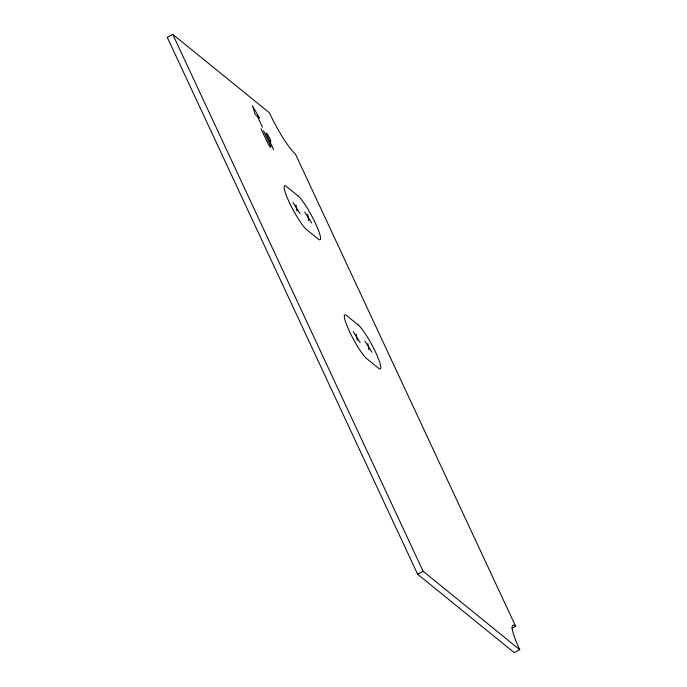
<?xml version="1.0" encoding="UTF-8"?>
<svg xmlns="http://www.w3.org/2000/svg" width="687" height="687" viewBox="0 0 687 687"><rect width="100%" height="100%" fill="white"/><g stroke="black" fill="none" stroke-linecap="round" stroke-linejoin="round"><path stroke-width="1.03" d="M172.755 34.35L167.259 37.304L417.636 574.238L514.245 652.65L519.741 649.696A37.879 5.814 61.8 0 1 515.671 626.329L295.401 153.957A37.879 5.814 61.8 0 1 269.364 112.762L172.755 34.35L423.132 571.283L519.741 649.696M417.636 574.238L423.132 571.283M512.013 628.296L515.671 626.329M257.196 116.137L255.263 114.566L252.421 105.695L259.411 117.932L257.342 116.249L262.451 127.215M269.605 140.852L270.36 141.462A4.869 0.747 61.8 0 0 269.836 138.465A4.869 0.747 61.8 0 0 266.487 133.166L266.058 132.986L266.307 133.948L273.615 149.654M304.727 212.025L311.675 223.009M293.014 202.51L299.953 213.502M364.943 341.147L371.882 352.13M353.221 331.632L360.168 342.624M263.55 130.788L269.931 144.468A4.371 0.67 61.8 0 1 270.403 147.155A4.371 0.67 61.8 0 1 267.398 142.407L261.017 128.727M367.871 343.517L368.953 349.752M356.158 334.011L357.24 340.245M307.656 214.396L308.746 220.63M295.942 204.889L297.024 211.124M298.167 195.993L286.453 186.486A25.256 3.882 61.8 0 0 289.167 202.064A25.256 3.882 61.8 0 0 306.522 229.527L318.236 239.033A25.256 3.882 61.8 0 0 315.522 223.455A25.256 3.882 61.8 0 0 298.167 195.993M358.374 325.114L346.66 315.608A25.256 3.882 61.8 0 0 349.374 331.186A25.256 3.882 61.8 0 0 366.729 358.648L378.443 368.155A25.256 3.882 61.8 0 0 375.737 352.577A25.256 3.882 61.8 0 0 358.374 325.114"/></g></svg>
